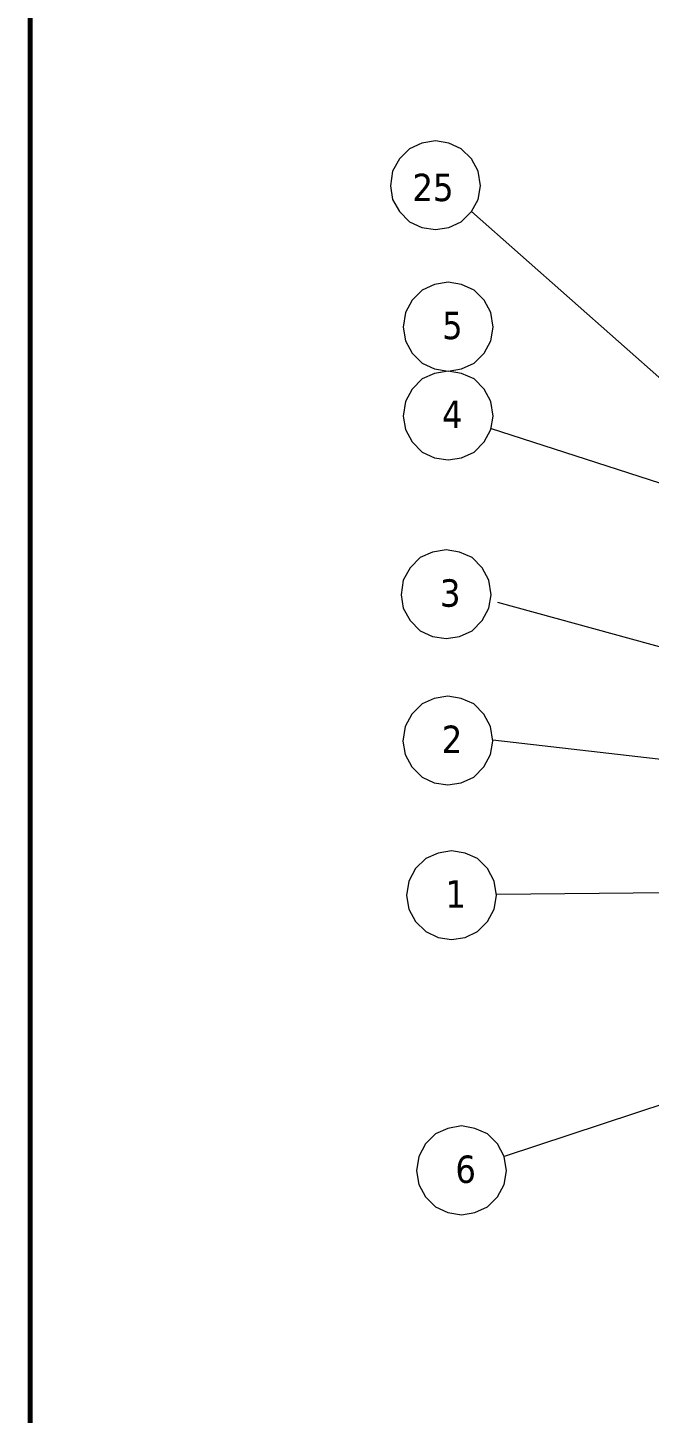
# Model space of a CAD drawing. Header units: millimetres. Extents: x 13152 to 35294, y -6229 to 14001.
# Drawn here: x 27515 to 28367, y 11070 to 12972 of the extents above; entities that cross this region are included whole.
import ezdxf

# ---------------------------------------------------------------- set-up
doc = ezdxf.new("R2010")
doc.units = ezdxf.units.MM
doc.header["$LTSCALE"] = 4
doc.layers.add('1', color=12, linetype='Continuous')
doc.layers.add('铁心', color=3, linetype='Continuous', lineweight=0)
doc.styles.add('Tahoma$001', font='tahoma.ttf', dxfattribs={"height": 2.159784})

msp = doc.modelspace()

# ---------------------------------------------------------------- linework, layer by layer
at = {"layer": '1', "color": 0, "lineweight": 40, "const_width": 6.91}
msp.add_lwpolyline([(27518.54, 8356.89), (35096.39, 8356.89), (35096.39, 13803.47), (27518.54, 13803.47), (27518.54, 8356.89)], dxfattribs=at)
at = {"layer": '铁心', "lineweight": 13}
for points in [[(28135.87, 12754.96), (28132.56, 12774.84), (28123.52, 12792), (28109.66, 12805.86), (28092.5, 12813.39), (28074.12, 12816.7), (28055.45, 12813.39), (28038.58, 12805.86), (28024.73, 12792), (28015.39, 12774.84), (28012.38, 12754.96), (28015.39, 12736.28), (28024.73, 12719.42), (28038.58, 12705.56), (28055.45, 12697.73), (28074.12, 12694.72), (28092.5, 12697.73), (28109.66, 12705.56), (28123.52, 12719.42), (28132.56, 12736.28)], [(28153.43, 12560.93), (28150.12, 12580.81), (28141.08, 12597.98), (28127.23, 12611.84), (28110.06, 12619.36), (28091.69, 12622.68), (28073.02, 12619.36), (28056.15, 12611.84), (28042.29, 12597.98), (28032.96, 12580.81), (28029.95, 12560.93), (28032.96, 12542.26), (28042.29, 12525.39), (28056.15, 12511.54), (28073.02, 12503.71), (28091.69, 12500.7), (28110.06, 12503.71), (28127.23, 12511.54), (28141.08, 12525.39), (28150.12, 12542.26)], [(28153.43, 12438.95), (28150.12, 12458.83), (28141.08, 12476), (28127.23, 12489.85), (28110.06, 12497.38), (28091.69, 12500.7), (28073.02, 12497.38), (28056.15, 12489.85), (28042.29, 12476), (28032.96, 12458.83), (28029.95, 12438.95), (28032.96, 12420.28), (28042.29, 12403.41), (28056.15, 12389.56), (28073.02, 12381.73), (28091.69, 12378.72), (28110.06, 12381.73), (28127.23, 12389.56), (28141.08, 12403.41), (28150.12, 12420.28)], [(28150.6, 12193.7), (28147.29, 12213.58), (28138.25, 12230.75), (28124.4, 12244.6), (28107.23, 12252.13), (28088.86, 12255.45), (28070.19, 12252.13), (28053.32, 12244.6), (28039.47, 12230.75), (28030.13, 12213.58), (28027.12, 12193.7), (28030.13, 12175.03), (28039.47, 12158.16), (28053.32, 12144.31), (28070.19, 12136.48), (28088.86, 12133.47), (28107.23, 12136.48), (28124.4, 12144.31), (28138.25, 12158.16), (28147.29, 12175.03)], [(28153.03, 11992.93), (28149.72, 12012.81), (28140.68, 12029.98), (28126.83, 12043.83), (28109.66, 12051.36), (28091.29, 12054.67), (28072.62, 12051.36), (28055.75, 12043.83), (28041.89, 12029.98), (28032.56, 12012.81), (28029.55, 11992.93), (28032.56, 11974.26), (28041.89, 11957.39), (28055.75, 11943.54), (28072.62, 11935.7), (28091.29, 11932.69), (28109.66, 11935.7), (28126.83, 11943.54), (28140.68, 11957.39), (28149.72, 11974.26)], [(28158.11, 11780.7), (28154.8, 11800.58), (28145.76, 11817.75), (28131.91, 11831.6), (28114.74, 11839.13), (28096.37, 11842.44), (28077.69, 11839.13), (28060.83, 11831.6), (28046.97, 11817.75), (28037.63, 11800.58), (28034.62, 11780.7), (28037.63, 11762.03), (28046.97, 11745.16), (28060.83, 11731.31), (28077.69, 11723.48), (28096.37, 11720.46), (28114.74, 11723.48), (28131.91, 11731.31), (28145.76, 11745.16), (28154.8, 11762.03)], [(28171.72, 11402.9), (28168.41, 11422.78), (28159.37, 11439.94), (28145.52, 11453.8), (28128.35, 11461.33), (28109.98, 11464.64), (28091.31, 11461.33), (28074.44, 11453.8), (28060.59, 11439.94), (28051.25, 11422.78), (28048.24, 11402.9), (28051.25, 11384.22), (28060.59, 11367.36), (28074.44, 11353.5), (28091.31, 11345.67), (28109.98, 11342.66), (28128.35, 11345.67), (28145.52, 11353.5), (28159.37, 11367.36), (28168.41, 11384.22)]]:
    msp.add_lwpolyline(points, close=True, dxfattribs=at)
for points in [[(28593.8, 12303.34), (28123.52, 12719.42), (28123.52, 12719.42)], [(28835.07, 12200.64), (28149.89, 12421.65), (28149.89, 12421.65)], [(28658.13, 12046.36), (28159.83, 12183.2), (28159.83, 12183.2)], [(28844.91, 11914.7), (28152.8, 11994.3), (28152.8, 11994.3)], [(28767.69, 11788.44), (28157.88, 11782.07), (28157.88, 11782.07)], [(28884.61, 11659.27), (28168.41, 11422.78), (28168.41, 11422.78)]]:
    msp.add_lwpolyline(points, dxfattribs=at)

# ---------------------------------------------------------------- texts
at = {"layer": '铁心', "lineweight": 13, "style": 'Tahoma$001'}
for s, height, p in [('25', 37.589, (28042.61, 12733.93)), ('5', 37.59, (28083.21, 12544.51)), ('4', 37.59, (28083.21, 12422.53)), ('3', 37.59, (28080.38, 12177.28)), ('2', 37.59, (28082.81, 11976.51)), ('1', 37.59, (28087.88, 11764.28)), ('6', 37.59, (28101.5, 11386.47))]:
    msp.add_text(s, height=height, dxfattribs=at).set_placement(p)

doc.saveas('drawing.dxf')
